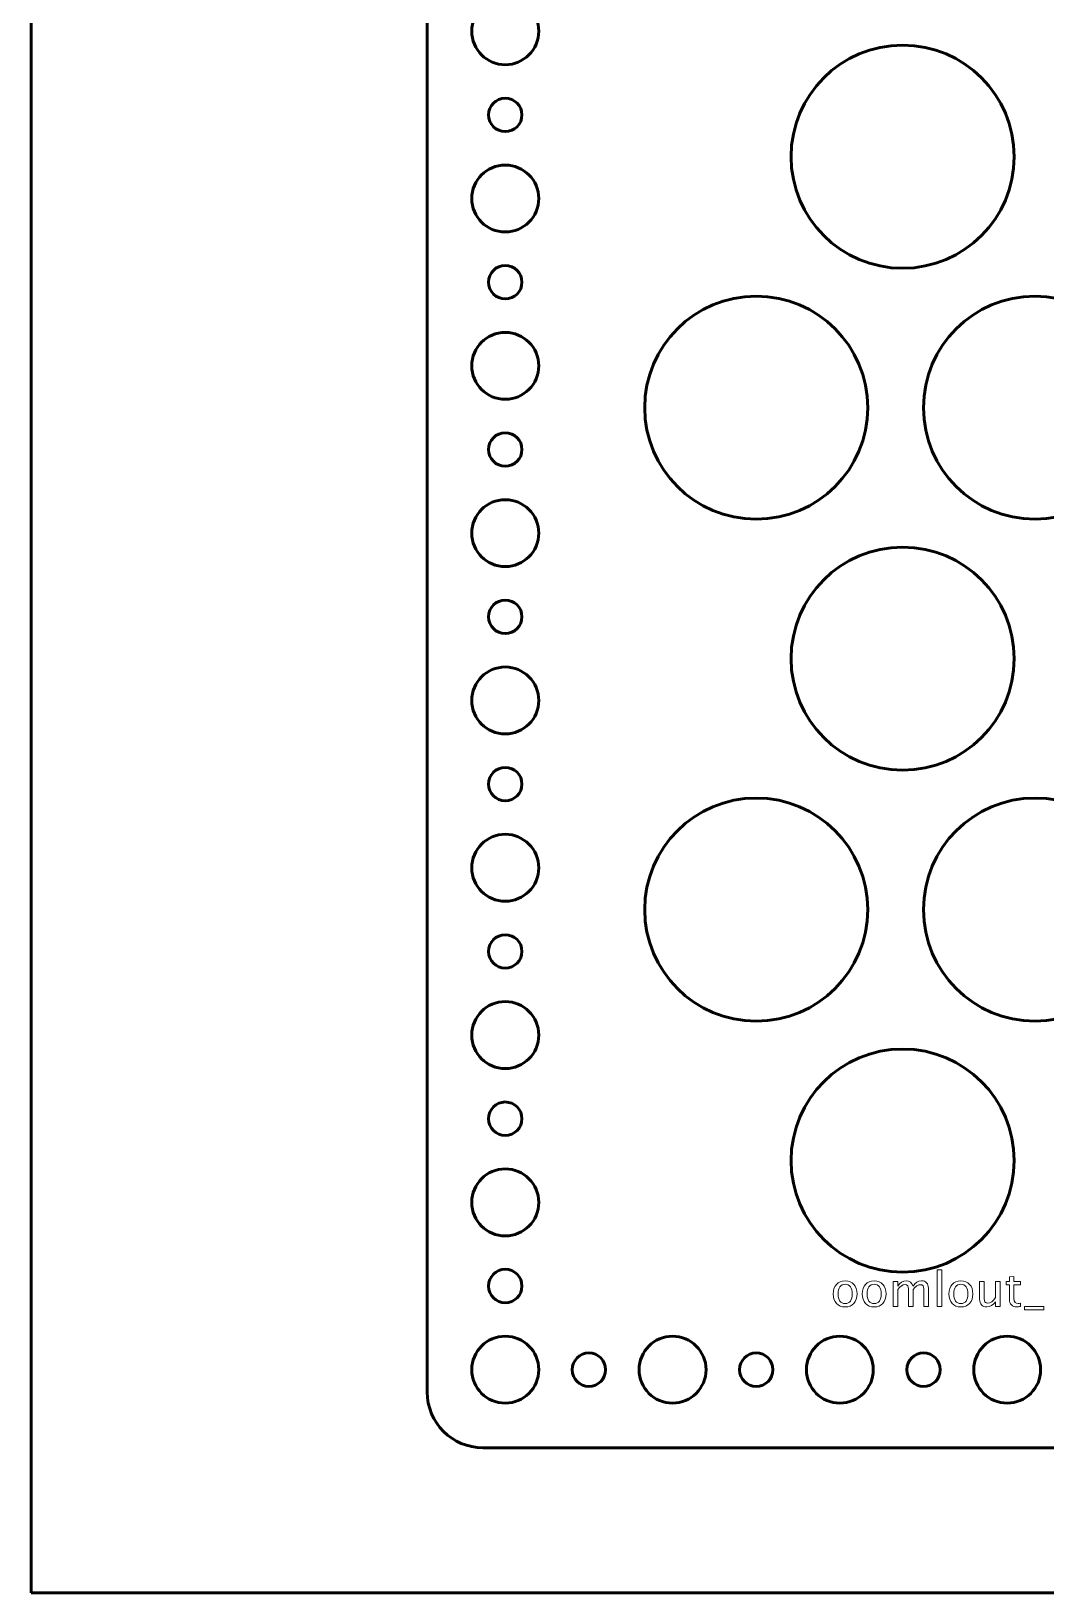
# Model space of a CAD drawing. Header units: centimetres. Extents: x -44 to 44, y -29.8 to 29.1.
# Drawn here: x -14 to -4.9, y -29.75 to -15.75 of the extents above; entities that cross this region are included whole.
import ezdxf

# ---------------------------------------------------------------- set-up
doc = ezdxf.new("R2010")
doc.units = ezdxf.units.CM
doc.header["$MEASUREMENT"] = 0
doc.layers.add('Layer 1', color=7, linetype='Continuous')

msp = doc.modelspace()

# ---------------------------------------------------------------- linework, layer by layer
at = {"layer": 'Layer 1', "color": 4, "lineweight": 53}
msp.add_lwpolyline([(-14, -29.75), (14, -29.75), (14, -6.25), (-14, -6.25), (-14, -29.75)], close=True, dxfattribs=at)
at = {"layer": 'Layer 1', "lineweight": 53}
for centre, major_axis in [((-9.74999, -15.75001), (0, 0.30001)), ((-6.18747, -16.87503), (0, 1.00003)), ((-9.75, -16.5), (0, 0.15)), ((-9.74999, -17.25001), (0, 0.30001)), ((-9.75, -18), (0, 0.15)), ((-7.49997, -19.12503), (0, 1.00003)), ((-4.99997, -19.12503), (0, 1.00003)), ((-9.74999, -18.75001), (0, 0.30001)), ((-9.75, -19.5), (0, 0.15)), ((-9.74999, -20.25001), (0, 0.30001)), ((-6.18747, -21.37503), (0, 1.00003)), ((-9.75, -21), (0, 0.15)), ((-9.74999, -21.75001), (0, 0.30001)), ((-9.75, -22.5), (0, 0.15)), ((-7.49997, -23.62503), (0, 1.00003)), ((-4.99997, -23.62503), (0, 1.00003)), ((-9.74999, -23.25001), (0, 0.30001)), ((-9.75, -24), (0, 0.15)), ((-9.74999, -24.75001), (0, 0.30001)), ((-6.18747, -25.87503), (0, 1.00003)), ((-9.75, -25.5), (0, 0.15)), ((-9.74999, -26.25001), (0, 0.30001)), ((-9.75, -27), (0, 0.15)), ((-9.74999, -27.75001), (0, 0.30001))]:
    msp.add_ellipse(centre, major_axis=major_axis, ratio=1, dxfattribs=at)
for points, knots in [([(-10.45, -27.95), (-10.45, -27.95), (-10.45, -8.05), (-10.45, -8.05), (-10.45, -8.05), (-10.45, -7.77386), (-10.22614, -7.55), (-9.95, -7.55), (-9.95, -7.55), (-9.95, -7.55), (9.95, -7.55), (9.95, -7.55), (9.95, -7.55), (10.22614, -7.55), (10.45, -7.77386), (10.45, -8.05), (10.45, -8.05), (10.45, -8.05), (10.45, -27.95), (10.45, -27.95), (10.45, -27.95), (10.45, -28.22614), (10.22614, -28.45), (9.95, -28.45), (9.95, -28.45), (9.95, -28.45), (-9.95, -28.45), (-9.95, -28.45), (-9.95, -28.45), (-10.22614, -28.45), (-10.45, -28.22614), (-10.45, -27.95)], [0, 0, 0, 0, 0.11111111, 0.11111111, 0.11111111, 0.11111111, 0.22222222, 0.22222222, 0.22222222, 0.22222222, 0.33333333, 0.33333333, 0.33333333, 0.33333333, 0.44444444, 0.44444444, 0.44444444, 0.44444444, 0.55555556, 0.55555556, 0.55555556, 0.55555556, 0.66666667, 0.66666667, 0.66666667, 0.66666667, 0.77777778, 0.77777778, 0.77777778, 0.77777778, 1, 1, 1, 1]), ([(-8.55, -27.75), (-8.55, -27.58431), (-8.41569, -27.45), (-8.25, -27.45), (-8.25, -27.45), (-8.08431, -27.45), (-7.95, -27.58431), (-7.95, -27.75), (-7.95, -27.75), (-7.95, -27.91569), (-8.08431, -28.05), (-8.25, -28.05), (-8.25, -28.05), (-8.41569, -28.05), (-8.55, -27.91569), (-8.55, -27.75)], [0, 0, 0, 0, 0.2, 0.2, 0.2, 0.2, 0.4, 0.4, 0.4, 0.4, 0.6, 0.6, 0.6, 0.6, 1, 1, 1, 1]), ([(-7.05, -27.75), (-7.05, -27.58431), (-6.91569, -27.45), (-6.75, -27.45), (-6.75, -27.45), (-6.58431, -27.45), (-6.45, -27.58431), (-6.45, -27.75), (-6.45, -27.75), (-6.45, -27.91569), (-6.58431, -28.05), (-6.75, -28.05), (-6.75, -28.05), (-6.91569, -28.05), (-7.05, -27.91569), (-7.05, -27.75)], [0, 0, 0, 0, 0.2, 0.2, 0.2, 0.2, 0.4, 0.4, 0.4, 0.4, 0.6, 0.6, 0.6, 0.6, 1, 1, 1, 1]), ([(-5.55, -27.75), (-5.55, -27.58431), (-5.41569, -27.45), (-5.25, -27.45), (-5.25, -27.45), (-5.08431, -27.45), (-4.95, -27.58431), (-4.95, -27.75), (-4.95, -27.75), (-4.95, -27.91569), (-5.08431, -28.05), (-5.25, -28.05), (-5.25, -28.05), (-5.41569, -28.05), (-5.55, -27.91569), (-5.55, -27.75)], [0, 0, 0, 0, 0.2, 0.2, 0.2, 0.2, 0.4, 0.4, 0.4, 0.4, 0.6, 0.6, 0.6, 0.6, 1, 1, 1, 1]), ([(-9.15, -27.75), (-9.15, -27.66716), (-9.08284, -27.6), (-9, -27.6), (-9, -27.6), (-8.91716, -27.6), (-8.85, -27.66716), (-8.85, -27.75), (-8.85, -27.75), (-8.85, -27.83284), (-8.91716, -27.9), (-9, -27.9), (-9, -27.9), (-9.08284, -27.9), (-9.15, -27.83284), (-9.15, -27.75)], [0, 0, 0, 0, 0.2, 0.2, 0.2, 0.2, 0.4, 0.4, 0.4, 0.4, 0.6, 0.6, 0.6, 0.6, 1, 1, 1, 1]), ([(-7.65, -27.75), (-7.65, -27.66716), (-7.58284, -27.6), (-7.5, -27.6), (-7.5, -27.6), (-7.41716, -27.6), (-7.35, -27.66716), (-7.35, -27.75), (-7.35, -27.75), (-7.35, -27.83284), (-7.41716, -27.9), (-7.5, -27.9), (-7.5, -27.9), (-7.58284, -27.9), (-7.65, -27.83284), (-7.65, -27.75)], [0, 0, 0, 0, 0.2, 0.2, 0.2, 0.2, 0.4, 0.4, 0.4, 0.4, 0.6, 0.6, 0.6, 0.6, 1, 1, 1, 1]), ([(-6.15, -27.75), (-6.15, -27.66716), (-6.08284, -27.6), (-6, -27.6), (-6, -27.6), (-5.91716, -27.6), (-5.85, -27.66716), (-5.85, -27.75), (-5.85, -27.75), (-5.85, -27.83284), (-5.91716, -27.9), (-6, -27.9), (-6, -27.9), (-6.08284, -27.9), (-6.15, -27.83284), (-6.15, -27.75)], [0, 0, 0, 0, 0.2, 0.2, 0.2, 0.2, 0.4, 0.4, 0.4, 0.4, 0.6, 0.6, 0.6, 0.6, 1, 1, 1, 1])]:
    msp.add_open_spline(points, degree=3, knots=knots, dxfattribs=at)
at = {"layer": 'Layer 1', "color": 5, "lineweight": 9}
for points, knots in [([(-5.87668, -27.18252), (-5.87668, -27.18252), (-5.87668, -26.85613), (-5.87668, -26.85613), (-5.87668, -26.85613), (-5.87668, -26.85613), (-5.83604, -26.85613), (-5.83604, -26.85613), (-5.83604, -26.85613), (-5.83604, -26.85613), (-5.83604, -27.18252), (-5.83604, -27.18252), (-5.83604, -27.18252), (-5.83604, -27.18252), (-5.87668, -27.18252), (-5.87668, -27.18252)], [0, 0, 0, 0, 0.2, 0.2, 0.2, 0.2, 0.4, 0.4, 0.4, 0.4, 0.6, 0.6, 0.6, 0.6, 1, 1, 1, 1]), ([(-6.70275, -27.1876), (-6.7357, -27.1876), (-6.7618, -27.17709), (-6.78099, -27.15606), (-6.78099, -27.15606), (-6.80025, -27.13504), (-6.80985, -27.10646), (-6.80985, -27.07041), (-6.80985, -27.07041), (-6.80985, -27.03443), (-6.80025, -27.00592), (-6.78099, -26.98497), (-6.78099, -26.98497), (-6.7618, -26.96401), (-6.7357, -26.9535), (-6.70275, -26.9535), (-6.70275, -26.9535), (-6.6698, -26.9535), (-6.64369, -26.96401), (-6.6245, -26.98497), (-6.6245, -26.98497), (-6.60524, -27.00592), (-6.59565, -27.03443), (-6.59565, -27.07041), (-6.59565, -27.07041), (-6.59565, -27.10646), (-6.60524, -27.13504), (-6.6245, -27.15606), (-6.6245, -27.15606), (-6.64369, -27.17709), (-6.6698, -27.1876), (-6.70275, -27.1876)], [0, 0, 0, 0, 0.11111111, 0.11111111, 0.11111111, 0.11111111, 0.22222222, 0.22222222, 0.22222222, 0.22222222, 0.33333333, 0.33333333, 0.33333333, 0.33333333, 0.44444444, 0.44444444, 0.44444444, 0.44444444, 0.55555556, 0.55555556, 0.55555556, 0.55555556, 0.66666667, 0.66666667, 0.66666667, 0.66666667, 0.77777778, 0.77777778, 0.77777778, 0.77777778, 1, 1, 1, 1]), ([(-6.70282, -27.15712), (-6.68271, -27.15712), (-6.66705, -27.14957), (-6.6559, -27.1344), (-6.6559, -27.1344), (-6.64482, -27.1193), (-6.63925, -27.09792), (-6.63925, -27.07041), (-6.63925, -27.07041), (-6.63925, -27.04296), (-6.64482, -27.02165), (-6.6559, -27.00656), (-6.6559, -27.00656), (-6.66705, -26.99153), (-6.68271, -26.98398), (-6.70282, -26.98398), (-6.70282, -26.98398), (-6.723, -26.98398), (-6.73866, -26.99153), (-6.74967, -27.00656), (-6.74967, -27.00656), (-6.76074, -27.02165), (-6.76625, -27.04296), (-6.76625, -27.07041), (-6.76625, -27.07041), (-6.76625, -27.09792), (-6.76074, -27.1193), (-6.74967, -27.1344), (-6.74967, -27.1344), (-6.73866, -27.14957), (-6.723, -27.15712), (-6.70282, -27.15712)], [0, 0, 0, 0, 0.11111111, 0.11111111, 0.11111111, 0.11111111, 0.22222222, 0.22222222, 0.22222222, 0.22222222, 0.33333333, 0.33333333, 0.33333333, 0.33333333, 0.44444444, 0.44444444, 0.44444444, 0.44444444, 0.55555556, 0.55555556, 0.55555556, 0.55555556, 0.66666667, 0.66666667, 0.66666667, 0.66666667, 0.77777778, 0.77777778, 0.77777778, 0.77777778, 1, 1, 1, 1]), ([(-6.44268, -27.1876), (-6.47563, -27.1876), (-6.50173, -27.17709), (-6.52092, -27.15606), (-6.52092, -27.15606), (-6.54018, -27.13504), (-6.54978, -27.10646), (-6.54978, -27.07041), (-6.54978, -27.07041), (-6.54978, -27.03443), (-6.54018, -27.00592), (-6.52092, -26.98497), (-6.52092, -26.98497), (-6.50173, -26.96401), (-6.47563, -26.9535), (-6.44268, -26.9535), (-6.44268, -26.9535), (-6.40973, -26.9535), (-6.38362, -26.96401), (-6.36443, -26.98497), (-6.36443, -26.98497), (-6.34517, -27.00592), (-6.33558, -27.03443), (-6.33558, -27.07041), (-6.33558, -27.07041), (-6.33558, -27.10646), (-6.34517, -27.13504), (-6.36443, -27.15606), (-6.36443, -27.15606), (-6.38362, -27.17709), (-6.40973, -27.1876), (-6.44268, -27.1876)], [0, 0, 0, 0, 0.11111111, 0.11111111, 0.11111111, 0.11111111, 0.22222222, 0.22222222, 0.22222222, 0.22222222, 0.33333333, 0.33333333, 0.33333333, 0.33333333, 0.44444444, 0.44444444, 0.44444444, 0.44444444, 0.55555556, 0.55555556, 0.55555556, 0.55555556, 0.66666667, 0.66666667, 0.66666667, 0.66666667, 0.77777778, 0.77777778, 0.77777778, 0.77777778, 1, 1, 1, 1]), ([(-6.44275, -27.15712), (-6.42264, -27.15712), (-6.40698, -27.14957), (-6.39583, -27.1344), (-6.39583, -27.1344), (-6.38475, -27.1193), (-6.37918, -27.09792), (-6.37918, -27.07041), (-6.37918, -27.07041), (-6.37918, -27.04296), (-6.38475, -27.02165), (-6.39583, -27.00656), (-6.39583, -27.00656), (-6.40698, -26.99153), (-6.42264, -26.98398), (-6.44275, -26.98398), (-6.44275, -26.98398), (-6.46293, -26.98398), (-6.47859, -26.99153), (-6.4896, -27.00656), (-6.4896, -27.00656), (-6.50067, -27.02165), (-6.50618, -27.04296), (-6.50618, -27.07041), (-6.50618, -27.07041), (-6.50618, -27.09792), (-6.50067, -27.1193), (-6.4896, -27.1344), (-6.4896, -27.1344), (-6.47859, -27.14957), (-6.46293, -27.15712), (-6.44275, -27.15712)], [0, 0, 0, 0, 0.11111111, 0.11111111, 0.11111111, 0.11111111, 0.22222222, 0.22222222, 0.22222222, 0.22222222, 0.33333333, 0.33333333, 0.33333333, 0.33333333, 0.44444444, 0.44444444, 0.44444444, 0.44444444, 0.55555556, 0.55555556, 0.55555556, 0.55555556, 0.66666667, 0.66666667, 0.66666667, 0.66666667, 0.77777778, 0.77777778, 0.77777778, 0.77777778, 1, 1, 1, 1]), ([(-6.27193, -27.18252), (-6.27193, -27.18252), (-6.27193, -26.95816), (-6.27193, -26.95816), (-6.27193, -26.95816), (-6.27193, -26.95816), (-6.23129, -26.95816), (-6.23129, -26.95816), (-6.23129, -26.95816), (-6.23129, -26.95816), (-6.23129, -27.00056), (-6.23129, -27.00056), (-6.23129, -27.00056), (-6.21146, -26.96916), (-6.18606, -26.9535), (-6.15495, -26.9535), (-6.15495, -26.9535), (-6.12496, -26.9535), (-6.10457, -26.96916), (-6.09371, -27.00056), (-6.09371, -27.00056), (-6.07445, -26.96888), (-6.04933, -26.95308), (-6.0185, -26.95308), (-6.0185, -26.95308), (-5.99881, -26.95308), (-5.9835, -26.95886), (-5.97257, -26.9705), (-5.97257, -26.9705), (-5.96163, -26.98214), (-5.95613, -26.99844), (-5.95613, -27.0194), (-5.95613, -27.0194), (-5.95613, -27.0194), (-5.95613, -27.18252), (-5.95613, -27.18252), (-5.95613, -27.18252), (-5.95613, -27.18252), (-5.99677, -27.18252), (-5.99677, -27.18252), (-5.99677, -27.18252), (-5.99677, -27.18252), (-5.99677, -27.0261), (-5.99677, -27.0261), (-5.99677, -27.0261), (-5.99677, -27.00056), (-6.00693, -26.98779), (-6.02725, -26.98779), (-6.02725, -26.98779), (-6.04834, -26.98779), (-6.0705, -27.00268), (-6.09371, -27.03252), (-6.09371, -27.03252), (-6.09371, -27.03252), (-6.09371, -27.18252), (-6.09371, -27.18252), (-6.09371, -27.18252), (-6.09371, -27.18252), (-6.13435, -27.18252), (-6.13435, -27.18252), (-6.13435, -27.18252), (-6.13435, -27.18252), (-6.13435, -27.02596), (-6.13435, -27.02596), (-6.13435, -27.02596), (-6.13435, -27.00021), (-6.14465, -26.98736), (-6.16532, -26.98736), (-6.16532, -26.98736), (-6.18585, -26.98736), (-6.20787, -27.00232), (-6.23129, -27.03231), (-6.23129, -27.03231), (-6.23129, -27.03231), (-6.23129, -27.18252), (-6.23129, -27.18252), (-6.23129, -27.18252), (-6.23129, -27.18252), (-6.27193, -27.18252), (-6.27193, -27.18252)], [0, 0, 0, 0, 0.04761905, 0.04761905, 0.04761905, 0.04761905, 0.0952381, 0.0952381, 0.0952381, 0.0952381, 0.14285714, 0.14285714, 0.14285714, 0.14285714, 0.19047619, 0.19047619, 0.19047619, 0.19047619, 0.23809524, 0.23809524, 0.23809524, 0.23809524, 0.28571429, 0.28571429, 0.28571429, 0.28571429, 0.33333333, 0.33333333, 0.33333333, 0.33333333, 0.38095238, 0.38095238, 0.38095238, 0.38095238, 0.42857143, 0.42857143, 0.42857143, 0.42857143, 0.47619048, 0.47619048, 0.47619048, 0.47619048, 0.52380952, 0.52380952, 0.52380952, 0.52380952, 0.57142857, 0.57142857, 0.57142857, 0.57142857, 0.61904762, 0.61904762, 0.61904762, 0.61904762, 0.66666667, 0.66666667, 0.66666667, 0.66666667, 0.71428571, 0.71428571, 0.71428571, 0.71428571, 0.76190476, 0.76190476, 0.76190476, 0.76190476, 0.80952381, 0.80952381, 0.80952381, 0.80952381, 0.85714286, 0.85714286, 0.85714286, 0.85714286, 0.9047619, 0.9047619, 0.9047619, 0.9047619, 1, 1, 1, 1]), ([(-5.66502, -27.1876), (-5.69797, -27.1876), (-5.72407, -27.17709), (-5.74326, -27.15606), (-5.74326, -27.15606), (-5.76252, -27.13504), (-5.77212, -27.10646), (-5.77212, -27.07041), (-5.77212, -27.07041), (-5.77212, -27.03443), (-5.76252, -27.00592), (-5.74326, -26.98497), (-5.74326, -26.98497), (-5.72407, -26.96401), (-5.69797, -26.9535), (-5.66502, -26.9535), (-5.66502, -26.9535), (-5.63207, -26.9535), (-5.60596, -26.96401), (-5.58677, -26.98497), (-5.58677, -26.98497), (-5.56751, -27.00592), (-5.55792, -27.03443), (-5.55792, -27.07041), (-5.55792, -27.07041), (-5.55792, -27.10646), (-5.56751, -27.13504), (-5.58677, -27.15606), (-5.58677, -27.15606), (-5.60596, -27.17709), (-5.63207, -27.1876), (-5.66502, -27.1876)], [0, 0, 0, 0, 0.11111111, 0.11111111, 0.11111111, 0.11111111, 0.22222222, 0.22222222, 0.22222222, 0.22222222, 0.33333333, 0.33333333, 0.33333333, 0.33333333, 0.44444444, 0.44444444, 0.44444444, 0.44444444, 0.55555556, 0.55555556, 0.55555556, 0.55555556, 0.66666667, 0.66666667, 0.66666667, 0.66666667, 0.77777778, 0.77777778, 0.77777778, 0.77777778, 1, 1, 1, 1]), ([(-5.66509, -27.15712), (-5.64498, -27.15712), (-5.62932, -27.14957), (-5.61817, -27.1344), (-5.61817, -27.1344), (-5.60709, -27.1193), (-5.60152, -27.09792), (-5.60152, -27.07041), (-5.60152, -27.07041), (-5.60152, -27.04296), (-5.60709, -27.02165), (-5.61817, -27.00656), (-5.61817, -27.00656), (-5.62932, -26.99153), (-5.64498, -26.98398), (-5.66509, -26.98398), (-5.66509, -26.98398), (-5.68527, -26.98398), (-5.70093, -26.99153), (-5.71194, -27.00656), (-5.71194, -27.00656), (-5.72301, -27.02165), (-5.72852, -27.04296), (-5.72852, -27.07041), (-5.72852, -27.07041), (-5.72852, -27.09792), (-5.72301, -27.1193), (-5.71194, -27.1344), (-5.71194, -27.1344), (-5.70093, -27.14957), (-5.68527, -27.15712), (-5.66509, -27.15712)], [0, 0, 0, 0, 0.11111111, 0.11111111, 0.11111111, 0.11111111, 0.22222222, 0.22222222, 0.22222222, 0.22222222, 0.33333333, 0.33333333, 0.33333333, 0.33333333, 0.44444444, 0.44444444, 0.44444444, 0.44444444, 0.55555556, 0.55555556, 0.55555556, 0.55555556, 0.66666667, 0.66666667, 0.66666667, 0.66666667, 0.77777778, 0.77777778, 0.77777778, 0.77777778, 1, 1, 1, 1]), ([(-5.35372, -27.18252), (-5.35372, -27.18252), (-5.35372, -27.14033), (-5.35372, -27.14033), (-5.35372, -27.14033), (-5.37539, -27.17187), (-5.4017, -27.1876), (-5.43261, -27.1876), (-5.43261, -27.1876), (-5.45222, -27.1876), (-5.46781, -27.18146), (-5.47938, -27.16911), (-5.47938, -27.16911), (-5.49102, -27.15677), (-5.49681, -27.14019), (-5.49681, -27.11923), (-5.49681, -27.11923), (-5.49681, -27.11923), (-5.49681, -26.95816), (-5.49681, -26.95816), (-5.49681, -26.95816), (-5.49681, -26.95816), (-5.45617, -26.95816), (-5.45617, -26.95816), (-5.45617, -26.95816), (-5.45617, -26.95816), (-5.45617, -27.10597), (-5.45617, -27.10597), (-5.45617, -27.10597), (-5.45617, -27.12283), (-5.4537, -27.13475), (-5.44883, -27.14181), (-5.44883, -27.14181), (-5.44389, -27.14894), (-5.43571, -27.15246), (-5.42421, -27.15246), (-5.42421, -27.15246), (-5.39937, -27.15246), (-5.37581, -27.13617), (-5.35372, -27.1035), (-5.35372, -27.1035), (-5.35372, -27.1035), (-5.35372, -26.95816), (-5.35372, -26.95816), (-5.35372, -26.95816), (-5.35372, -26.95816), (-5.31309, -26.95816), (-5.31309, -26.95816), (-5.31309, -26.95816), (-5.31309, -26.95816), (-5.31309, -27.18252), (-5.31309, -27.18252), (-5.31309, -27.18252), (-5.31309, -27.18252), (-5.35372, -27.18252), (-5.35372, -27.18252)], [0, 0, 0, 0, 0.06666667, 0.06666667, 0.06666667, 0.06666667, 0.13333333, 0.13333333, 0.13333333, 0.13333333, 0.2, 0.2, 0.2, 0.2, 0.26666667, 0.26666667, 0.26666667, 0.26666667, 0.33333333, 0.33333333, 0.33333333, 0.33333333, 0.4, 0.4, 0.4, 0.4, 0.46666667, 0.46666667, 0.46666667, 0.46666667, 0.53333333, 0.53333333, 0.53333333, 0.53333333, 0.6, 0.6, 0.6, 0.6, 0.66666667, 0.66666667, 0.66666667, 0.66666667, 0.73333333, 0.73333333, 0.73333333, 0.73333333, 0.8, 0.8, 0.8, 0.8, 0.86666667, 0.86666667, 0.86666667, 0.86666667, 1, 1, 1, 1]), ([(-5.13119, -27.18245), (-5.14375, -27.18591), (-5.15469, -27.1876), (-5.16393, -27.1876), (-5.16393, -27.1876), (-5.18467, -27.1876), (-5.20083, -27.18167), (-5.2124, -27.16982), (-5.2124, -27.16982), (-5.22404, -27.15797), (-5.22983, -27.14153), (-5.22983, -27.12043), (-5.22983, -27.12043), (-5.22983, -27.12043), (-5.22983, -26.98863), (-5.22983, -26.98863), (-5.22983, -26.98863), (-5.22983, -26.98863), (-5.25791, -26.98863), (-5.25791, -26.98863), (-5.25791, -26.98863), (-5.25791, -26.98863), (-5.25791, -26.95816), (-5.25791, -26.95816), (-5.25791, -26.95816), (-5.25791, -26.95816), (-5.22983, -26.95816), (-5.22983, -26.95816), (-5.22983, -26.95816), (-5.22983, -26.95816), (-5.22983, -26.91759), (-5.22983, -26.91759), (-5.22983, -26.91759), (-5.22983, -26.91759), (-5.18919, -26.91371), (-5.18919, -26.91371), (-5.18919, -26.91371), (-5.18919, -26.91371), (-5.18919, -26.95816), (-5.18919, -26.95816), (-5.18919, -26.95816), (-5.18919, -26.95816), (-5.13034, -26.95816), (-5.13034, -26.95816), (-5.13034, -26.95816), (-5.13034, -26.95816), (-5.13034, -26.98863), (-5.13034, -26.98863), (-5.13034, -26.98863), (-5.13034, -26.98863), (-5.18919, -26.98863), (-5.18919, -26.98863), (-5.18919, -26.98863), (-5.18919, -26.98863), (-5.18919, -27.11309), (-5.18919, -27.11309), (-5.18919, -27.11309), (-5.18919, -27.14244), (-5.17642, -27.15712), (-5.15095, -27.15712), (-5.15095, -27.15712), (-5.14551, -27.15712), (-5.13895, -27.1562), (-5.13119, -27.15444), (-5.13119, -27.15444), (-5.13119, -27.15444), (-5.13119, -27.18245), (-5.13119, -27.18245)], [0, 0, 0, 0, 0.05555556, 0.05555556, 0.05555556, 0.05555556, 0.11111111, 0.11111111, 0.11111111, 0.11111111, 0.16666667, 0.16666667, 0.16666667, 0.16666667, 0.22222222, 0.22222222, 0.22222222, 0.22222222, 0.27777778, 0.27777778, 0.27777778, 0.27777778, 0.33333333, 0.33333333, 0.33333333, 0.33333333, 0.38888889, 0.38888889, 0.38888889, 0.38888889, 0.44444444, 0.44444444, 0.44444444, 0.44444444, 0.5, 0.5, 0.5, 0.5, 0.55555556, 0.55555556, 0.55555556, 0.55555556, 0.61111111, 0.61111111, 0.61111111, 0.61111111, 0.66666667, 0.66666667, 0.66666667, 0.66666667, 0.72222222, 0.72222222, 0.72222222, 0.72222222, 0.77777778, 0.77777778, 0.77777778, 0.77777778, 0.83333333, 0.83333333, 0.83333333, 0.83333333, 0.88888889, 0.88888889, 0.88888889, 0.88888889, 1, 1, 1, 1]), ([(-5.09605, -27.213), (-5.09605, -27.213), (-5.09605, -27.18252), (-5.09605, -27.18252), (-5.09605, -27.18252), (-5.09605, -27.18252), (-4.91994, -27.18252), (-4.91994, -27.18252), (-4.91994, -27.18252), (-4.91994, -27.18252), (-4.91994, -27.213), (-4.91994, -27.213), (-4.91994, -27.213), (-4.91994, -27.213), (-5.09605, -27.213), (-5.09605, -27.213)], [0, 0, 0, 0, 0.2, 0.2, 0.2, 0.2, 0.4, 0.4, 0.4, 0.4, 0.6, 0.6, 0.6, 0.6, 1, 1, 1, 1])]:
    msp.add_open_spline(points, degree=3, knots=knots, dxfattribs=at)

doc.saveas('drawing.dxf')
